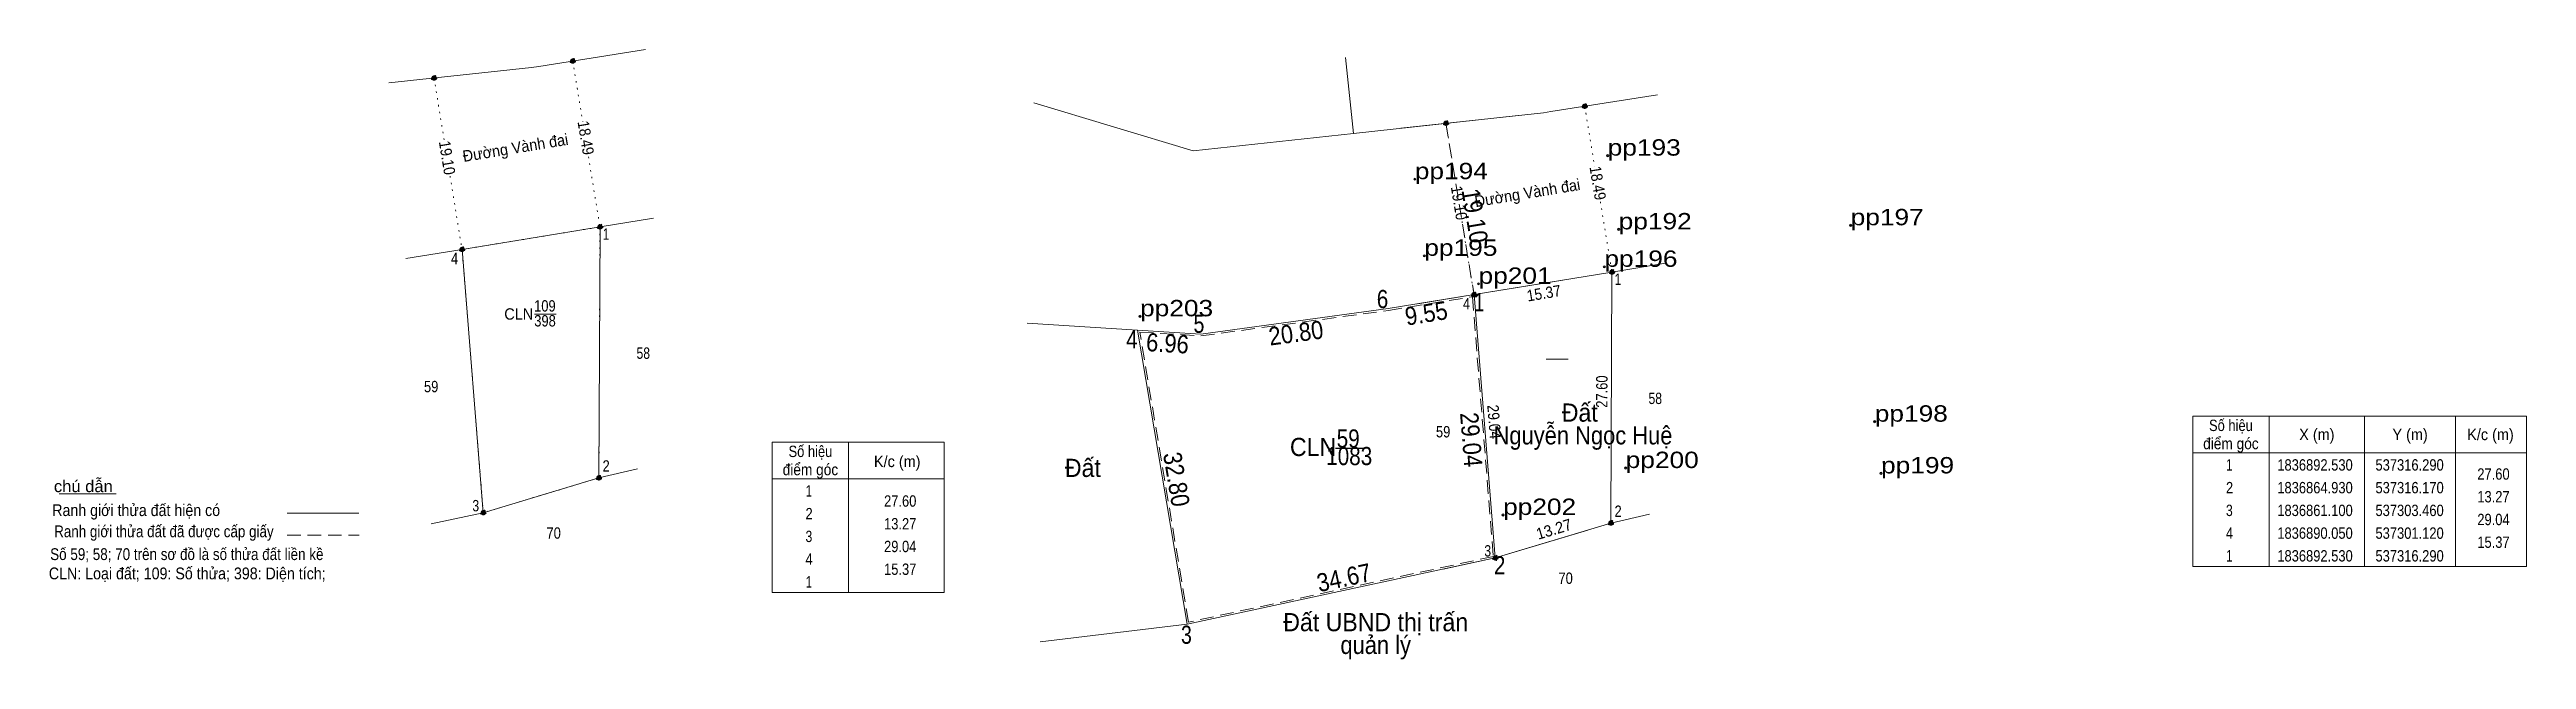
# Model space of a CAD drawing. Header units: metres. Extents: x 537144 to 537417, y 1836850 to 1836917.
import ezdxf
from ezdxf.enums import TextEntityAlignment as Align

# ---------------------------------------------------------------- set-up
doc = ezdxf.new("R2010")
doc.units = ezdxf.units.M
doc.header["$LTSCALE"] = 0.5
doc.header["$PDMODE"] = 32
doc.header["$PDSIZE"] = 0.25
doc.linetypes.add('DOTTED', pattern=[1.5, 0.3, -1.2])
doc.linetypes.add('MEDIUM_DASHED', pattern=[4.5, 3, -1.5])
for name, color, linetype, lineweight in [('10', 7, 'DOTTED', 13), ('17', 7, 'Continuous', 13), ('40', 7, 'Continuous', 13), ('6', 7, 'Continuous', 13), ('63', 7, 'Continuous', 13), ('7', 7, 'Continuous', 13)]:
    doc.layers.add(name, color=color, linetype=linetype, lineweight=lineweight)
doc.layers.add('12', color=7, linetype='Continuous')

msp = doc.modelspace()

# ---------------------------------------------------------------- hatches: boundary and pattern name
at = {"layer": '10'}
for points in [[(537202.31, 1836915.74, 1), (537201.71, 1836915.74, 1)], [(537187.06, 1836913.87, 1), (537186.46, 1836913.87, 1)], [(537313.59, 1836910.77, 1), (537312.99, 1836910.77, 1)], [(537298.34, 1836908.9, 1), (537297.74, 1836908.9, 1)], [(537205.31, 1836897.5, 1), (537204.71, 1836897.5, 1)], [(537190.14, 1836895.02, 1), (537189.54, 1836895.02, 1)], [(537316.59, 1836892.53, 1), (537315.99, 1836892.53, 1)], [(537301.42, 1836890.05, 1), (537300.82, 1836890.05, 1)], [(537205.19, 1836869.9, 1), (537204.59, 1836869.9, 1)], [(537192.48, 1836866.07, 1), (537191.88, 1836866.07, 1)], [(537316.47, 1836864.93, 1), (537315.87, 1836864.93, 1)], [(537303.76, 1836861.1, 1), (537303.16, 1836861.1, 1)]]:
    msp.add_hatch(color=256, dxfattribs=at).paths.add_polyline_path(points)

# ---------------------------------------------------------------- linework, layer by layer
at = {"layer": '10', "linetype": 'Continuous'}
for p, q in [((537198.27, 1836915.15), (537210.02, 1836917.01)), ((537205.01, 1836897.5), (537189.84, 1836895.02)), ((537205.01, 1836897.5), (537204.89, 1836869.9)), ((537210.9, 1836898.47), (537205.01, 1836897.5)), ((537189.84, 1836895.02), (537183.66, 1836894.01)), ((537189.84, 1836895.02), (537192.18, 1836866.07)), ((537316.29, 1836892.53), (537316.17, 1836864.93)), ((537301.12, 1836890.05), (537303.46, 1836861.1)), ((537197.79, 1836887.91), (537200.18, 1836887.91)), ((537204.89, 1836869.9), (537192.18, 1836866.07)), ((537204.89, 1836869.9), (537192.18, 1836866.07)), ((537204.89, 1836869.9), (537192.18, 1836866.07)), ((537204.89, 1836869.9), (537209.12, 1836870.88)), ((537192.18, 1836866.07), (537186.45, 1836864.84)), ((537316.17, 1836864.93), (537303.46, 1836861.1)), ((537316.17, 1836864.93), (537303.46, 1836861.1)), ((537316.17, 1836864.93), (537303.46, 1836861.1)), ((537316.17, 1836864.93), (537320.4, 1836865.91)), ((537303.46, 1836861.1), (537297.73, 1836859.87))]:
    msp.add_line(p, q, dxfattribs=at)
at = {"layer": '10'}
for p, q in [((537186.76, 1836913.87), (537187.88, 1836907.02)), ((537202.01, 1836915.74), (537203.11, 1836909.07)), ((537313.29, 1836910.77), (537314.39, 1836904.1)), ((537298.04, 1836908.9), (537299.16, 1836902.05)), ((537203.74, 1836905.22), (537205.01, 1836897.5)), ((537188.52, 1836903.08), (537189.84, 1836895.02)), ((537315.02, 1836900.25), (537316.29, 1836892.53)), ((537299.8, 1836898.11), (537301.12, 1836890.05))]:
    msp.add_line(p, q, dxfattribs=at)
at = {"layer": '10', "linetype": 'Continuous'}
msp.add_lwpolyline([(537181.8, 1836913.33), (537197.49, 1836915.03), (537198.27, 1836915.15)], dxfattribs=at)
at = {"layer": '10'}
msp.add_lwpolyline([(537205.01, 1836897.5), (537204.89, 1836869.9), (537192.18, 1836866.07), (537189.84, 1836895.02)], close=True, dxfattribs=at)
for centre in [(537202.01, 1836915.74), (537186.76, 1836913.87), (537313.29, 1836910.77), (537298.04, 1836908.9), (537205.01, 1836897.5), (537189.84, 1836895.02), (537316.29, 1836892.53), (537301.12, 1836890.05), (537204.89, 1836869.9), (537192.18, 1836866.07), (537316.17, 1836864.93), (537303.46, 1836861.1)]:
    msp.add_circle(centre, 0.3, dxfattribs=at)
at = {"layer": '17'}
msp.add_line((537145.54, 1836868.14), (537151.79, 1836868.14), dxfattribs=at)
at = {"layer": '40'}
for p, q in [((537309.55, 1836910.18), (537321.3, 1836912.04)), ((537316.29, 1836892.53), (537301.12, 1836890.05)), ((537322.18, 1836893.5), (537316.29, 1836892.53)), ((537301.12, 1836890.05), (537294.94, 1836889.04))]:
    msp.add_line(p, q, dxfattribs=at)
msp.add_lwpolyline([(537293.08, 1836908.36), (537308.77, 1836910.06), (537309.55, 1836910.18)], dxfattribs=at)
at = {"layer": '6'}
msp.add_line((537170.61, 1836866.01), (537178.5, 1836866.01), dxfattribs=at)
at = {"layer": '6', "linetype": 'MEDIUM_DASHED'}
msp.add_line((537170.6, 1836863.59), (537178.54, 1836863.59), dxfattribs=at)
at = {"layer": '63'}
for p, q in [((537309.07, 1836882.94), (537311.46, 1836882.94)), ((537388.55, 1836876.67), (537388.55, 1836860.17)), ((537399.05, 1836876.67), (537399.05, 1836860.17)), ((537409.05, 1836876.67), (537409.05, 1836860.17)), ((537232.35, 1836873.81), (537232.35, 1836857.31)), ((537242.85, 1836873.81), (537242.85, 1836857.31)), ((537380.15, 1836872.67), (537416.85, 1836872.67)), ((537223.95, 1836869.81), (537242.85, 1836869.81))]:
    msp.add_line(p, q, dxfattribs=at)
msp.add_lwpolyline([(537380.15, 1836876.67), (537416.85, 1836876.67), (537416.85, 1836860.17), (537380.15, 1836860.17)], close=True, dxfattribs=at)
msp.add_lwpolyline([(537242.85, 1836857.31), (537223.95, 1836857.31), (537223.95, 1836873.81), (537242.85, 1836873.81)], dxfattribs=at)
at = {"layer": '7'}
for p, q in [((537286.99, 1836916.14), (537287.86, 1836907.79)), ((537287.86, 1836907.79), (537305.97, 1836909.76)), ((537310.9, 1836891.65), (537301.12, 1836890.05)), ((537301.14, 1836890.05), (537301.12, 1836890.05)), ((537301.12, 1836890.05), (537303.46, 1836861.1)), ((537264.13, 1836886.15), (537251.99, 1836886.91)), ((537264.13, 1836886.15), (537269.57, 1836853.8))]:
    msp.add_line(p, q, dxfattribs=at)
at = {"layer": '7', "linetype": 'MEDIUM_DASHED'}
msp.add_line((537298.03, 1836908.9), (537301.12, 1836890.05), dxfattribs=at)
at = {"layer": '7', "lineweight": 25}
msp.add_line((537285.88, 1836873.17), (537289.08, 1836873.17), dxfattribs=at)
at = {"layer": '7'}
for points in [[(537252.7, 1836911.15), (537270.22, 1836905.87), (537287.86, 1836907.79)], [(537301.12, 1836890.05), (537291.69, 1836888.51), (537271.08, 1836885.72), (537264.13, 1836886.15)], [(537313.62, 1836864.16), (537303.46, 1836861.1), (537269.57, 1836853.8), (537253.43, 1836851.85)]]:
    msp.add_lwpolyline(points, dxfattribs=at)
at = {"layer": '7', "linetype": 'MEDIUM_DASHED'}
msp.add_lwpolyline([(537300.94, 1836889.82), (537303.25, 1836861.26), (537269.73, 1836854.04), (537264.37, 1836885.93), (537271.09, 1836885.52), (537291.72, 1836888.31)], close=True, dxfattribs=at)
at = {"layer": '7'}
for p in [(537315.82, 1836905.34), (537294.61, 1836902.75), (537317.03, 1836897.23), (537342.54, 1836897.68), (537295.66, 1836894.32), (537315.46, 1836893.11), (537301.61, 1836891.24), (537264.4, 1836887.67), (537345.19, 1836876.07), (537317.8, 1836870.98), (537345.88, 1836870.39), (537304.32, 1836865.82)]:
    msp.add_point(p, dxfattribs=at)

# ---------------------------------------------------------------- texts
at = {"layer": '10'}
for s, rotation, width, p in [('18.49', 279.34, 0.9, (537202.8398, 1836907.1964)), ('19.10', 279.28, 0.9, (537187.5895, 1836905.0058)), ('Đường Vành đai', 9.352, 0.95, (537195.8084, 1836905.5923)), ('Đường Vành đai', 9.352, 0.95, (537307.0884, 1836900.6223)), ('18.49', 279.34, 0.9, (537314.1198, 1836902.2264)), ('19.10', 279.28, 0.9, (537298.8695, 1836900.0358))]:
    msp.add_text(s, height=1.25, rotation=rotation, dxfattribs=dict(at, width=width)).set_placement(p, align=Align.CENTER)
for s, width, p in [(' 1', 0.75, (537206.01, 1836896.08)), (' 4', 0.85, (537189.41, 1836893.4)), (' 2', 0.85, (537206.08, 1836870.58)), (' 3', 0.8, (537191.72, 1836866.22))]:
    msp.add_text(s, height=1.25, dxfattribs=dict(at, width=width)).set_placement(p, align=Align.RIGHT)
for s, width, p in [('109', 0.85, (537198.95, 1836888.19)), ('CLN', 0.95, (537196.075, 1836887.3)), ('398', 0.85, (537198.965, 1836886.55)), ('58', 0.8, (537209.77, 1836882.99)), ('59', 0.85, (537186.445, 1836879.32)), ('58', 0.8, (537321.05, 1836878.02)), ('59', 0.85, (537297.725, 1836874.35)), ('70', 0.85, (537199.915, 1836863.21)), ('70', 0.85, (537311.195, 1836858.24))]:
    msp.add_text(s, height=1.25, dxfattribs=dict(at, width=width)).set_placement(p, align=Align.CENTER)
at = {"layer": '12', "width": 1.2}
for s, p in [('pp193', (537315.82, 1836905.34)), ('pp193', (537315.82, 1836905.34)), ('pp193', (537315.82, 1836905.34)), ('pp194', (537294.61, 1836902.75)), ('pp194', (537294.61, 1836902.75)), ('pp194', (537294.61, 1836902.75)), ('pp192', (537317.03, 1836897.23)), ('pp192', (537317.03, 1836897.23)), ('pp192', (537317.03, 1836897.23)), ('pp197', (537342.54, 1836897.68)), ('pp197', (537342.54, 1836897.68)), ('pp197', (537342.54, 1836897.68)), ('pp195', (537295.66, 1836894.32)), ('pp195', (537295.66, 1836894.32)), ('pp195', (537295.66, 1836894.32)), ('pp196', (537315.46, 1836893.11)), ('pp196', (537315.46, 1836893.11)), ('pp196', (537315.46, 1836893.11)), ('pp201', (537301.62, 1836891.24)), ('pp201', (537301.62, 1836891.24)), ('pp201', (537301.62, 1836891.24)), ('pp203', (537264.4, 1836887.67)), ('pp203', (537264.4, 1836887.67)), ('pp203', (537264.4, 1836887.67)), ('pp198', (537345.19, 1836876.08)), ('pp198', (537345.19, 1836876.08)), ('pp198', (537345.19, 1836876.08)), ('pp200', (537317.8, 1836870.98)), ('pp200', (537317.8, 1836870.98)), ('pp200', (537317.8, 1836870.98)), ('pp199', (537345.88, 1836870.39)), ('pp199', (537345.88, 1836870.39)), ('pp199', (537345.88, 1836870.39)), ('pp202', (537304.32, 1836865.82)), ('pp202', (537304.32, 1836865.82)), ('pp202', (537304.32, 1836865.82))]:
    msp.add_text(s, height=1.8, dxfattribs=at).set_placement(p)
at = {"layer": '6'}
for s, height, width, p in [('chú dẫn', 1.296, 1.05, (537144.96, 1836868.33)), ('Ranh giới thửa đất hiện có ', 1.296, 0.9, (537144.78, 1836865.7)), ('Ranh giới thửa đất đã được cấp giấy', 1.296, 0.85, (537144.99, 1836863.37)), ('Số 59; 58; 70 trên sơ đồ là số thửa đất liền kề', 1.3, 0.85, (537144.55, 1836860.86)), ('CLN: Loại đất; 109: Số thửa; 398: Diện tích;', 1.3, 0.9, (537144.4, 1836858.74))]:
    msp.add_text(s, height=height, dxfattribs=dict(at, width=width)).set_placement(p)
at = {"layer": '63'}
for s, width, p in [(' 1', 0.75, (537317.29, 1836891.11)), (' 4', 0.85, (537300.69, 1836888.43)), ('27.60', 0.85, (537415, 1836869.7)), ('27.60', 0.85, (537239.8, 1836866.73)), ('13.27', 0.85, (537415, 1836867.2)), ('13.27', 0.85, (537239.8, 1836864.23)), (' 2', 0.85, (537317.36, 1836865.61)), ('29.04', 0.85, (537415, 1836864.7)), ('29.04', 0.85, (537239.8, 1836861.73)), (' 3', 0.8, (537303, 1836861.25)), ('15.37', 0.85, (537415, 1836862.2)), ('15.37', 0.85, (537239.8, 1836859.23))]:
    msp.add_text(s, height=1.25, dxfattribs=dict(at, width=width)).set_placement(p, align=Align.RIGHT)
for s, rotation, width, p in [('15.37', 9.285, 0.9, (537308.8992, 1836889.5956)), ('27.60', 89.751, 0.85, (537315.7979, 1836879.3873)), ('29.04', 274.621, 0.9, (537302.7203, 1836876.0104)), ('13.27', 16.77, 0.95, (537310.0847, 1836863.6609))]:
    msp.add_text(s, height=1.25, rotation=rotation, dxfattribs=dict(at, width=width)).set_placement(p, align=Align.CENTER)
for s, width, p in [('Số hiệu', 0.85, (537384.35, 1836875.05)), ('X (m)', 0.95, (537393.8, 1836874.05)), ('Y (m)', 0.95, (537404.055, 1836874.05)), ('K/c (m)', 0.95, (537412.895, 1836874.05)), ('Số hiệu', 0.85, (537228.15, 1836872.19)), ('điểm góc', 0.9, (537384.35, 1836873.05)), ('điểm góc', 0.9, (537228.15, 1836870.19)), ('K/c (m)', 0.95, (537237.695, 1836871.08)), (' 1', 0.75, (537384, 1836870.7)), ('1836892.530', 0.85, (537393.6, 1836870.7)), ('537316.290', 0.85, (537404, 1836870.7)), (' 1', 0.75, (537227.8, 1836867.84)), (' 2', 0.85, (537384.005, 1836868.2)), ('1836864.930', 0.85, (537393.6, 1836868.2)), ('537316.170', 0.85, (537404, 1836868.2)), (' 2', 0.85, (537227.805, 1836865.34)), (' 4', 0.85, (537384, 1836863.2)), (' 3', 0.8, (537383.995, 1836865.7)), ('1836861.100', 0.85, (537393.6, 1836865.7)), ('1836890.050', 0.85, (537393.6, 1836863.2)), ('537303.460', 0.85, (537404, 1836865.7)), ('537301.120', 0.85, (537404, 1836863.2)), (' 4', 0.85, (537227.8, 1836860.34)), (' 3', 0.8, (537227.795, 1836862.84)), (' 1', 0.75, (537384, 1836860.7)), ('1836892.530', 0.85, (537393.6, 1836860.7)), ('537316.290', 0.85, (537404, 1836860.7)), (' 1', 0.75, (537227.8, 1836857.84))]:
    msp.add_text(s, height=1.25, dxfattribs=dict(at, width=width)).set_placement(p, align=Align.CENTER)
at = {"layer": '7', "width": 0.9}
for s, rotation, p in [('19.10', 279.309, (537300.2264, 1836898.5618)), ('9.55', 9.275, (537296.0238, 1836887.0128)), ('20.80', 7.709, (537281.6759, 1836884.8483)), ('6.96', 356.46, (537267.3532, 1836883.7075)), ('29.04', 274.621, (537299.8208, 1836874.0206)), ('32.80', 279.546, (537267.4194, 1836869.5708)), ('34.67', 12.156, (537287.0294, 1836857.9504))]:
    msp.add_text(s, height=2, rotation=rotation, dxfattribs=at).set_placement(p, align=Align.CENTER)
at = {"layer": '7'}
for s, width, p in [(' 6', 0.85, (537291.69, 1836888.57)), (' 1', 0.75, (537302.23, 1836888.22)), (' 4', 0.85, (537264.13, 1836884.13)), (' 5', 0.8, (537271.47, 1836885.85)), ('CLN', 0.95, (537285.96, 1836872.3)), (' 2', 0.85, (537304.57, 1836859.28)), (' 3', 0.8, (537270.09, 1836851.65))]:
    msp.add_text(s, height=2, dxfattribs=dict(at, width=width)).set_placement(p, align=Align.RIGHT)
for s, width, p in [('Đất ', 0.95, (537313.1, 1836876.08)), ('59', 0.85, (537287.285, 1836873.23)), ('Nguyễn Ngọc Huệ', 0.9, (537313.105, 1836873.58)), ('1083', 0.85, (537287.395, 1836871.3)), ('Đất ', 0.95, (537258.46, 1836870)), ('Đất UBND thị trấn', 0.95, (537290.31, 1836853.03)), ('quản lý', 0.9, (537290.31, 1836850.53))]:
    msp.add_text(s, height=2, dxfattribs=dict(at, width=width)).set_placement(p, align=Align.CENTER)

doc.saveas('drawing.dxf')
